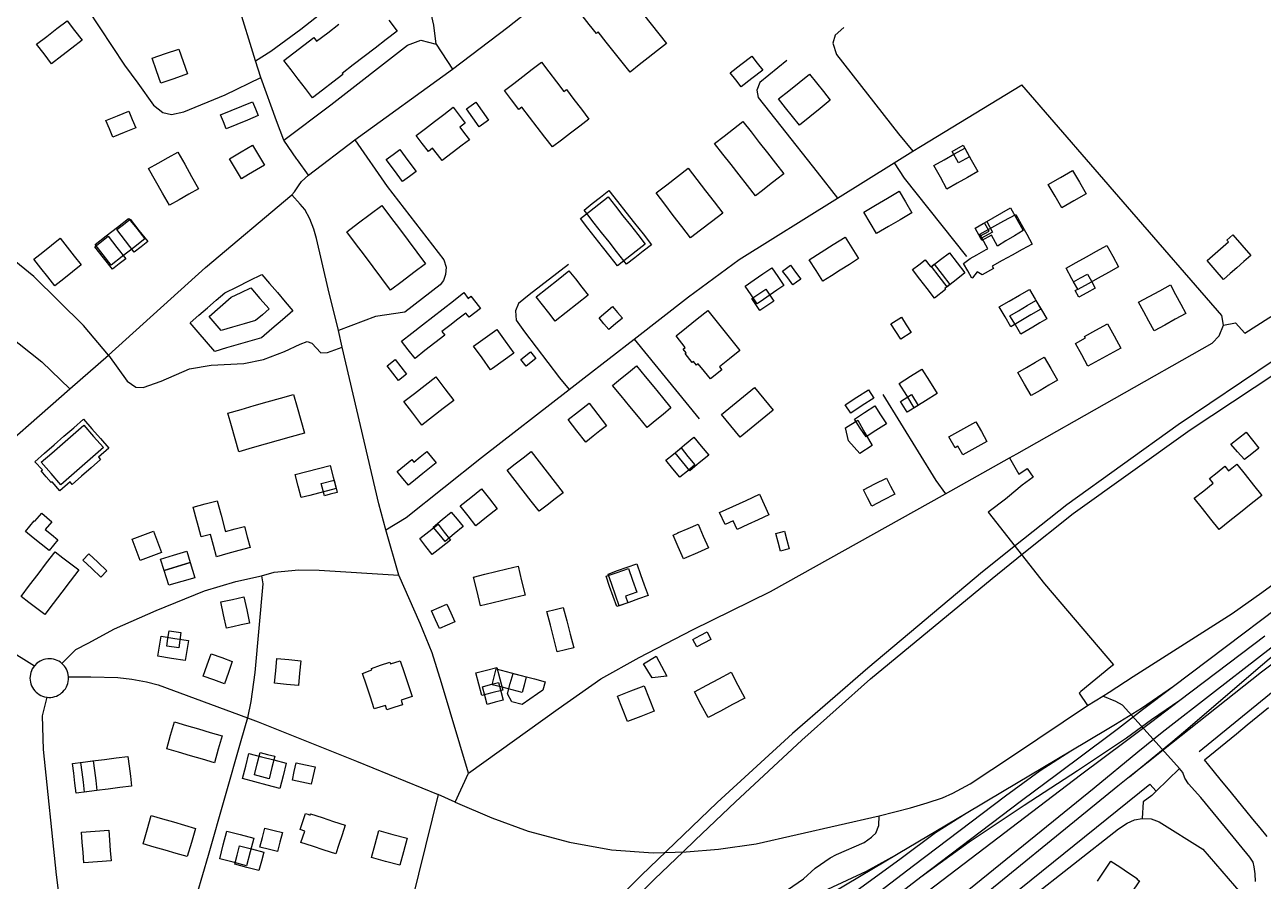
# Model space of a CAD drawing. Header units: metres. Extents: x 2526939 to 2528079, y 1150869 to 1152142.
# Drawn here: x 2527377.3 to 2527792.3, y 1151710.4 to 1151997.2 of the extents above; entities that cross this region are included whole.
import ezdxf

# ---------------------------------------------------------------- set-up
doc = ezdxf.new("R2010")
doc.units = ezdxf.units.M
for name, color, linetype in [('Buildings', 7, 'Continuous'), ('Rail', 7, 'Continuous'), ('Roads', 7, 'Continuous')]:
    doc.layers.add(name, color=color, linetype=linetype)

msp = doc.modelspace()

# ---------------------------------------------------------------- linework, layer by layer
at = {"layer": 'Buildings'}
for points in [[(2527576.126, 1152009.96), (2527578.721, 1152006.695), (2527581.315, 1152003.429), (2527583.91, 1152000.164), (2527584.614, 1152000.724), (2527587.186, 1151997.488), (2527589.757, 1151994.251), (2527592.329, 1151991.015), (2527589.29, 1151988.6), (2527586.252, 1151986.186), (2527583.213, 1151983.771), (2527580.174, 1151981.356), (2527577.5, 1151984.721), (2527574.827, 1151988.086), (2527572.153, 1151991.45), (2527569.479, 1151994.815), (2527568.888, 1151994.345), (2527566.486, 1151997.368), (2527564.083, 1152000.391), (2527567.094, 1152002.783), (2527570.105, 1152005.175), (2527573.115, 1152007.568), (2527576.126, 1152009.96)], [(2527396.526, 1151992.07), (2527393.117, 1151989.445), (2527389.707, 1151986.82), (2527386.298, 1151984.195), (2527383.792, 1151987.45), (2527381.286, 1151990.704), (2527384.696, 1151993.329), (2527388.105, 1151995.954), (2527391.515, 1151998.579), (2527394.021, 1151995.325), (2527396.526, 1151992.07)], [(2527427.234, 1151979.18), (2527422.914, 1151977.68), (2527421.467, 1151981.847), (2527420.019, 1151986.014), (2527424.48, 1151987.564), (2527428.941, 1151989.114), (2527430.388, 1151984.947), (2527431.836, 1151980.781), (2527427.234, 1151979.18)], [(2527624.596, 1151981.991), (2527621.006, 1151979.202), (2527617.416, 1151976.413), (2527615.57, 1151978.79), (2527613.724, 1151981.166), (2527617.314, 1151983.955), (2527620.903, 1151986.744), (2527622.75, 1151984.368), (2527624.596, 1151981.991)], [(2527550.481, 1151984.681), (2527552.972, 1151981.417), (2527555.463, 1151978.152), (2527557.954, 1151974.888), (2527558.805, 1151975.536), (2527561.323, 1151972.237), (2527563.84, 1151968.937), (2527566.358, 1151965.638), (2527563.296, 1151963.302), (2527560.234, 1151960.967), (2527557.172, 1151958.631), (2527554.11, 1151956.295), (2527551.557, 1151959.642), (2527549.004, 1151962.988), (2527546.451, 1151966.335), (2527543.898, 1151969.681), (2527542.881, 1151968.906), (2527540.476, 1151972.06), (2527538.07, 1151975.213), (2527541.173, 1151977.58), (2527544.276, 1151979.947), (2527547.378, 1151982.314), (2527550.481, 1151984.681)], [(2527647.255, 1151971.95), (2527643.793, 1151969.176), (2527640.332, 1151966.403), (2527636.87, 1151963.629), (2527634.535, 1151966.544), (2527632.199, 1151969.458), (2527629.864, 1151972.373), (2527633.326, 1151975.147), (2527636.788, 1151977.92), (2527640.25, 1151980.694), (2527642.585, 1151977.779), (2527644.92, 1151974.865), (2527647.255, 1151971.95)], [(2527455.554, 1151966.795), (2527451.984, 1151965.323), (2527448.414, 1151963.852), (2527444.844, 1151962.38), (2527443.885, 1151964.707), (2527442.926, 1151967.033), (2527446.496, 1151968.505), (2527450.065, 1151969.977), (2527453.635, 1151971.449), (2527454.595, 1151969.122), (2527455.554, 1151966.795)], [(2527523.933, 1151956.88), (2527520.569, 1151954.302), (2527517.205, 1151951.724), (2527515.597, 1151953.822), (2527513.99, 1151955.919), (2527512.566, 1151954.828), (2527510.534, 1151957.479), (2527508.501, 1151960.13), (2527511.587, 1151962.496), (2527514.674, 1151964.862), (2527517.76, 1151967.228), (2527520.846, 1151969.594), (2527522.879, 1151966.942), (2527524.911, 1151964.29), (2527523.11, 1151962.909), (2527524.718, 1151960.812), (2527526.325, 1151958.715), (2527523.933, 1151956.88)], [(2527532.676, 1151965.24), (2527529.545, 1151963.084), (2527527.468, 1151966.103), (2527525.391, 1151969.121), (2527528.523, 1151971.275), (2527530.6, 1151968.258), (2527532.676, 1151965.24)], [(2527414.509, 1151962.734), (2527410.667, 1151961.174), (2527406.824, 1151959.613), (2527405.684, 1151962.419), (2527404.544, 1151965.225), (2527408.387, 1151966.787), (2527412.229, 1151968.348), (2527413.369, 1151965.541), (2527414.509, 1151962.734)], [(2527626.911, 1151943.608), (2527624.574, 1151941.774), (2527622.236, 1151939.939), (2527619.488, 1151943.437), (2527616.741, 1151946.935), (2527613.993, 1151950.432), (2527611.246, 1151953.93), (2527608.498, 1151957.428), (2527611.647, 1151959.902), (2527614.797, 1151962.376), (2527617.946, 1151964.85), (2527620.694, 1151961.352), (2527623.442, 1151957.854), (2527626.189, 1151954.357), (2527628.937, 1151950.859), (2527631.685, 1151947.361), (2527629.298, 1151945.485), (2527626.911, 1151943.608)], [(2527452.293, 1151947.035), (2527449.909, 1151945.611), (2527447.905, 1151948.965), (2527445.901, 1151952.319), (2527449.788, 1151954.641), (2527453.675, 1151956.963), (2527455.678, 1151953.609), (2527457.681, 1151950.255), (2527454.987, 1151948.645), (2527452.293, 1151947.035)], [(2527691.474, 1151951.681), (2527690.241, 1151950.989), (2527688.088, 1151954.808), (2527691.748, 1151956.874), (2527693.904, 1151953.054), (2527691.474, 1151951.681)], [(2527435.566, 1151942.313), (2527432.313, 1151940.465), (2527429.059, 1151938.616), (2527425.806, 1151936.768), (2527423.482, 1151940.858), (2527421.158, 1151944.949), (2527418.834, 1151949.039), (2527422.087, 1151950.887), (2527425.341, 1151952.736), (2527428.594, 1151954.584), (2527430.918, 1151950.494), (2527433.242, 1151946.403), (2527435.566, 1151942.313)], [(2527508.48, 1151948.109), (2527506.218, 1151946.415), (2527503.955, 1151944.72), (2527501.207, 1151948.39), (2527498.459, 1151952.059), (2527500.722, 1151953.754), (2527502.985, 1151955.448), (2527505.733, 1151951.779), (2527508.48, 1151948.109)], [(2527696.721, 1151948.058), (2527693.263, 1151946.107), (2527689.804, 1151944.157), (2527686.346, 1151942.206), (2527684.125, 1151946.145), (2527681.903, 1151950.084), (2527685.361, 1151952.035), (2527688.818, 1151953.987), (2527692.276, 1151955.938), (2527694.499, 1151951.998), (2527696.721, 1151948.058)], [(2527603.758, 1151928.409), (2527600.433, 1151925.853), (2527597.539, 1151929.617), (2527594.645, 1151933.381), (2527591.752, 1151937.145), (2527588.858, 1151940.909), (2527592.449, 1151943.67), (2527596.039, 1151946.43), (2527599.63, 1151949.191), (2527602.524, 1151945.427), (2527605.417, 1151941.663), (2527608.311, 1151937.899), (2527611.205, 1151934.135), (2527607.482, 1151931.272), (2527603.758, 1151928.409)], [(2527732.953, 1151940.571), (2527728.889, 1151938.236), (2527724.825, 1151935.901), (2527722.561, 1151939.842), (2527720.296, 1151943.783), (2527724.36, 1151946.118), (2527728.424, 1151948.453), (2527730.689, 1151944.512), (2527732.953, 1151940.571)], [(2527587.346, 1151923.578), (2527584.561, 1151921.386), (2527581.775, 1151919.193), (2527578.99, 1151917.001), (2527578.081, 1151918.155), (2527575.59, 1151921.321), (2527573.099, 1151924.487), (2527570.607, 1151927.652), (2527568.116, 1151930.818), (2527565.625, 1151933.984), (2527564.718, 1151935.138), (2527567.503, 1151937.33), (2527570.289, 1151939.522), (2527573.074, 1151941.714), (2527575.928, 1151938.087), (2527578.783, 1151934.46), (2527581.637, 1151930.832), (2527584.492, 1151927.205), (2527587.346, 1151923.578)], [(2527674.56, 1151934.273), (2527670.63, 1151931.942), (2527666.699, 1151929.611), (2527662.769, 1151927.28), (2527660.632, 1151930.884), (2527658.495, 1151934.488), (2527662.425, 1151936.819), (2527666.355, 1151939.149), (2527670.285, 1151941.48), (2527672.423, 1151937.877), (2527674.56, 1151934.273)], [(2527511.65, 1151917.159), (2527507.744, 1151914.227), (2527503.839, 1151911.295), (2527499.933, 1151908.363), (2527496.996, 1151912.274), (2527494.06, 1151916.185), (2527491.123, 1151920.097), (2527488.187, 1151924.008), (2527485.25, 1151927.919), (2527489.156, 1151930.851), (2527493.063, 1151933.784), (2527496.969, 1151936.716), (2527499.905, 1151932.805), (2527502.841, 1151928.893), (2527505.778, 1151924.982), (2527508.714, 1151921.07), (2527511.65, 1151917.159)], [(2527563.489, 1151932.303), (2527566.589, 1151934.742), (2527569.689, 1151937.182), (2527572.789, 1151939.621), (2527575.28, 1151936.455), (2527577.771, 1151933.29), (2527580.263, 1151930.124), (2527582.754, 1151926.959), (2527585.245, 1151923.793), (2527582.145, 1151921.353), (2527579.045, 1151918.914), (2527575.945, 1151916.474), (2527573.454, 1151919.64), (2527570.963, 1151922.806), (2527568.471, 1151925.971), (2527565.98, 1151929.137), (2527563.489, 1151932.303)], [(2527417.524, 1151925.486), (2527413.772, 1151922.564), (2527410.02, 1151919.642), (2527406.268, 1151916.72), (2527403.578, 1151920.173), (2527400.888, 1151923.626), (2527404.64, 1151926.549), (2527408.393, 1151929.471), (2527412.145, 1151932.394), (2527414.835, 1151928.94), (2527417.524, 1151925.486)], [(2527418.533, 1151924.599), (2527416.289, 1151922.851), (2527414.044, 1151921.104), (2527411.119, 1151924.861), (2527408.193, 1151928.618), (2527410.437, 1151930.366), (2527412.681, 1151932.113), (2527415.607, 1151928.356), (2527418.533, 1151924.599)], [(2527701.961, 1151915.633), (2527698.085, 1151913.485), (2527696.489, 1151914.516), (2527694.841, 1151912.458), (2527694.669, 1151912.361), (2527693.299, 1151914.835), (2527691.928, 1151917.309), (2527694.058, 1151918.901), (2527696.388, 1151920.193), (2527698.718, 1151921.484), (2527699.486, 1151921.91), (2527700.034, 1151922.214), (2527698.689, 1151924.642), (2527697.344, 1151927.069), (2527701.353, 1151929.291), (2527705.361, 1151931.513), (2527709.37, 1151933.735), (2527711.205, 1151930.423), (2527713.041, 1151927.111), (2527714.876, 1151923.799), (2527711.541, 1151921.95), (2527708.205, 1151920.101), (2527704.87, 1151918.253), (2527701.534, 1151916.404), (2527701.961, 1151915.633)], [(2527711.823, 1151928.278), (2527708.966, 1151926.554), (2527706.11, 1151924.83), (2527703.253, 1151923.106), (2527701.216, 1151926.779), (2527698.051, 1151925.025), (2527697.299, 1151926.383), (2527700.465, 1151928.136), (2527698.946, 1151930.876), (2527701.822, 1151932.566), (2527704.698, 1151934.255), (2527707.574, 1151935.945), (2527709.699, 1151932.112), (2527711.823, 1151928.278)], [(2527701.605, 1151927.74), (2527697.735, 1151925.595), (2527695.763, 1151929.154), (2527698.518, 1151930.624), (2527699.641, 1151931.284), (2527701.605, 1151927.74)], [(2527396.284, 1151916.815), (2527393.334, 1151914.478), (2527390.385, 1151912.14), (2527387.435, 1151909.803), (2527385.085, 1151912.768), (2527382.734, 1151915.734), (2527380.384, 1151918.699), (2527383.334, 1151921.037), (2527386.283, 1151923.375), (2527389.233, 1151925.713), (2527391.583, 1151922.747), (2527393.934, 1151919.781), (2527396.284, 1151916.815)], [(2527411.163, 1151918.86), (2527408.927, 1151917.119), (2527406.69, 1151915.378), (2527403.765, 1151919.134), (2527400.839, 1151922.89), (2527403.075, 1151924.632), (2527405.311, 1151926.374), (2527408.237, 1151922.617), (2527411.163, 1151918.86)], [(2527650.561, 1151914.996), (2527647.652, 1151913.151), (2527644.743, 1151911.305), (2527642.458, 1151914.905), (2527640.174, 1151918.505), (2527644.174, 1151921.044), (2527648.175, 1151923.584), (2527652.175, 1151926.123), (2527654.46, 1151922.523), (2527656.744, 1151918.923), (2527653.653, 1151916.96), (2527650.561, 1151914.996)], [(2527783.414, 1151915.836), (2527781.188, 1151913.9), (2527778.961, 1151911.964), (2527776.227, 1151915.107), (2527773.493, 1151918.25), (2527777.088, 1151921.379), (2527780.683, 1151924.508), (2527780.133, 1151925.141), (2527782.121, 1151926.871), (2527785.132, 1151923.412), (2527788.143, 1151919.953), (2527785.779, 1151917.895), (2527783.414, 1151915.836)], [(2527692.374, 1151914.119), (2527689.372, 1151911.809), (2527686.369, 1151909.499), (2527683.761, 1151912.889), (2527681.153, 1151916.278), (2527684.156, 1151918.588), (2527687.158, 1151920.898), (2527689.766, 1151917.509), (2527692.374, 1151914.119)], [(2527743.84, 1151916.156), (2527740.425, 1151914.267), (2527737.011, 1151912.379), (2527733.596, 1151910.49), (2527730.181, 1151908.601), (2527728.215, 1151912.158), (2527726.248, 1151915.714), (2527729.663, 1151917.603), (2527733.077, 1151919.492), (2527736.491, 1151921.38), (2527739.906, 1151923.269), (2527741.873, 1151919.713), (2527743.84, 1151916.156)], [(2527627.044, 1151906.728), (2527624.875, 1151905.259), (2527622.706, 1151903.79), (2527620.696, 1151906.757), (2527618.685, 1151909.723), (2527621.688, 1151911.759), (2527624.692, 1151913.795), (2527627.695, 1151915.831), (2527629.707, 1151912.865), (2527631.718, 1151909.898), (2527629.381, 1151908.313), (2527627.044, 1151906.728)], [(2527635.948, 1151910.991), (2527634.716, 1151910.084), (2527632.996, 1151912.415), (2527631.276, 1151914.746), (2527633.91, 1151916.69), (2527635.63, 1151914.359), (2527637.35, 1151912.028), (2527635.948, 1151910.991)], [(2527680.731, 1151916.404), (2527680.941, 1151916.115), (2527682.094, 1151917.001), (2527684.702, 1151913.612), (2527687.31, 1151910.223), (2527685.576, 1151908.889), (2527685.848, 1151908.541), (2527682.124, 1151905.668), (2527679.675, 1151908.851), (2527677.225, 1151912.033), (2527674.776, 1151915.216), (2527676.93, 1151916.873), (2527679.084, 1151918.53), (2527680.731, 1151916.404)], [(2527456.65, 1151892.415), (2527452.732, 1151891.266), (2527448.813, 1151890.117), (2527444.895, 1151888.968), (2527440.976, 1151887.819), (2527438.222, 1151891.027), (2527435.469, 1151894.236), (2527432.715, 1151897.444), (2527435.635, 1151899.949), (2527438.555, 1151902.454), (2527441.474, 1151904.96), (2527444.394, 1151907.465), (2527448.52, 1151909.502), (2527452.645, 1151911.539), (2527456.771, 1151913.576), (2527459.373, 1151910.545), (2527461.975, 1151907.513), (2527464.576, 1151904.482), (2527467.178, 1151901.45), (2527463.669, 1151898.438), (2527460.159, 1151895.427), (2527456.65, 1151892.415)], [(2527566.084, 1151906.636), (2527562.404, 1151903.754), (2527558.724, 1151900.871), (2527555.044, 1151897.989), (2527552.912, 1151900.711), (2527550.78, 1151903.432), (2527548.648, 1151906.154), (2527552.328, 1151909.036), (2527556.008, 1151911.919), (2527559.688, 1151914.801), (2527561.82, 1151912.079), (2527563.952, 1151909.358), (2527566.084, 1151906.636)], [(2527733.184, 1151907.469), (2527730.553, 1151906.015), (2527729.32, 1151908.244), (2527730.131, 1151908.693), (2527728.776, 1151911.144), (2527731.11, 1151912.435), (2527733.444, 1151913.725), (2527734.737, 1151911.385), (2527736.031, 1151909.045), (2527733.184, 1151907.469)], [(2527454.68, 1151898.181), (2527450.828, 1151897.052), (2527446.976, 1151895.924), (2527443.124, 1151894.795), (2527441.115, 1151897.137), (2527439.106, 1151899.479), (2527442.821, 1151902.726), (2527446.536, 1151905.974), (2527449.822, 1151907.56), (2527453.108, 1151909.145), (2527456.151, 1151905.6), (2527459.194, 1151902.054), (2527456.937, 1151900.118), (2527454.68, 1151898.181)], [(2527524.445, 1151907.502), (2527525.94, 1151905.581), (2527526.846, 1151906.286), (2527528.44, 1151904.238), (2527530.034, 1151902.19), (2527526.25, 1151899.245), (2527525.126, 1151900.688), (2527522.462, 1151898.615), (2527519.798, 1151896.543), (2527517.134, 1151894.47), (2527518.082, 1151893.251), (2527514.757, 1151890.663), (2527511.431, 1151888.076), (2527508.106, 1151885.488), (2527505.853, 1151888.384), (2527503.599, 1151891.28), (2527507.073, 1151893.984), (2527510.548, 1151896.687), (2527514.022, 1151899.391), (2527517.496, 1151902.095), (2527520.971, 1151904.798), (2527524.445, 1151907.502)], [(2527628.363, 1151904.694), (2527626.008, 1151903.099), (2527623.653, 1151901.503), (2527620.924, 1151905.528), (2527623.279, 1151907.124), (2527625.634, 1151908.719), (2527628.363, 1151904.694)], [(2527717.82, 1151902.004), (2527714.455, 1151900.039), (2527711.089, 1151898.075), (2527707.724, 1151896.11), (2527705.795, 1151899.415), (2527703.865, 1151902.72), (2527707.23, 1151904.685), (2527710.596, 1151906.649), (2527713.961, 1151908.614), (2527715.891, 1151905.309), (2527717.82, 1151902.004)], [(2527766.384, 1151900.5), (2527762.84, 1151898.58), (2527759.297, 1151896.659), (2527755.753, 1151894.739), (2527754.021, 1151897.935), (2527752.288, 1151901.13), (2527750.556, 1151904.326), (2527754.099, 1151906.247), (2527757.642, 1151908.169), (2527761.185, 1151910.09), (2527762.918, 1151906.893), (2527764.651, 1151903.697), (2527766.384, 1151900.5)], [(2527577.57, 1151898.91), (2527575.296, 1151897.024), (2527573.023, 1151895.139), (2527571.397, 1151897.099), (2527569.771, 1151899.058), (2527572.045, 1151900.944), (2527574.319, 1151902.83), (2527575.945, 1151900.87), (2527577.57, 1151898.91)], [(2527715.135, 1151895.993), (2527711.049, 1151893.61), (2527709.249, 1151896.693), (2527707.449, 1151899.775), (2527710.351, 1151901.469), (2527713.253, 1151903.162), (2527716.155, 1151904.856), (2527717.955, 1151901.774), (2527719.754, 1151898.693), (2527717.445, 1151897.343), (2527715.135, 1151895.993)], [(2527616.904, 1151888.084), (2527613.492, 1151885.379), (2527610.08, 1151882.674), (2527610.909, 1151881.63), (2527607.075, 1151878.593), (2527605.05, 1151881.147), (2527603.025, 1151883.701), (2527602.368, 1151883.18), (2527601.403, 1151884.399), (2527600.981, 1151884.065), (2527598.598, 1151887.071), (2527598.981, 1151887.375), (2527597.989, 1151888.629), (2527598.645, 1151889.149), (2527595.545, 1151893.061), (2527599.11, 1151895.887), (2527602.675, 1151898.713), (2527606.24, 1151901.539), (2527608.906, 1151898.175), (2527611.572, 1151894.811), (2527614.238, 1151891.448), (2527616.904, 1151888.084)], [(2527674.316, 1151894.193), (2527670.834, 1151891.956), (2527669.197, 1151894.504), (2527667.561, 1151897.051), (2527671.045, 1151899.289), (2527672.681, 1151896.741), (2527674.316, 1151894.193)], [(2527534.016, 1151882.114), (2527533.404, 1151881.675), (2527530.552, 1151885.632), (2527527.7, 1151889.589), (2527531.577, 1151892.384), (2527535.454, 1151895.178), (2527538.307, 1151891.221), (2527541.159, 1151887.263), (2527537.588, 1151884.689), (2527534.016, 1151882.114)], [(2527744.629, 1151888.92), (2527740.947, 1151886.893), (2527737.265, 1151884.865), (2527733.583, 1151882.838), (2527731.479, 1151886.659), (2527729.374, 1151890.48), (2527732.713, 1151892.319), (2527732.41, 1151892.863), (2527736.263, 1151894.99), (2527740.116, 1151897.116), (2527742.373, 1151893.018), (2527744.629, 1151888.92)], [(2527548.566, 1151885.463), (2527545.343, 1151882.883), (2527543.548, 1151885.124), (2527546.773, 1151887.704), (2527548.566, 1151885.463)], [(2527505.26, 1151880.242), (2527502.554, 1151878.136), (2527500.661, 1151880.568), (2527498.768, 1151883.001), (2527501.474, 1151885.107), (2527503.367, 1151882.675), (2527505.26, 1151880.242)], [(2527593.853, 1151868.895), (2527591.189, 1151866.711), (2527588.525, 1151864.528), (2527585.861, 1151862.344), (2527582.976, 1151865.863), (2527580.091, 1151869.382), (2527577.205, 1151872.9), (2527574.32, 1151876.419), (2527576.983, 1151878.603), (2527579.647, 1151880.787), (2527582.31, 1151882.971), (2527585.196, 1151879.452), (2527588.082, 1151875.933), (2527590.967, 1151872.414), (2527593.853, 1151868.895)], [(2527723.426, 1151878.21), (2527720.467, 1151876.486), (2527717.508, 1151874.763), (2527714.549, 1151873.039), (2527712.305, 1151876.891), (2527710.061, 1151880.743), (2527713.02, 1151882.467), (2527715.98, 1151884.19), (2527718.939, 1151885.914), (2527721.182, 1151882.062), (2527723.426, 1151878.21)], [(2527521.124, 1151871.404), (2527517.544, 1151868.652), (2527513.965, 1151865.901), (2527510.385, 1151863.149), (2527507.36, 1151867.084), (2527504.335, 1151871.019), (2527507.915, 1151873.771), (2527511.494, 1151876.522), (2527515.074, 1151879.274), (2527518.099, 1151875.339), (2527521.124, 1151871.404)], [(2527679.17, 1151871.318), (2527675.39, 1151868.953), (2527672.84, 1151873.024), (2527670.289, 1151877.094), (2527674.112, 1151879.489), (2527677.934, 1151881.884), (2527680.485, 1151877.813), (2527683.035, 1151873.741), (2527679.17, 1151871.318)], [(2527628.096, 1151868.098), (2527624.425, 1151865.086), (2527620.755, 1151862.073), (2527617.084, 1151859.061), (2527613.952, 1151862.877), (2527610.82, 1151866.694), (2527614.49, 1151869.706), (2527618.161, 1151872.719), (2527621.831, 1151875.731), (2527624.964, 1151871.915), (2527628.096, 1151868.098)], [(2527661.816, 1151872.201), (2527657.951, 1151869.683), (2527654.085, 1151867.164), (2527652.263, 1151869.961), (2527656.129, 1151872.479), (2527659.994, 1151874.997), (2527661.816, 1151872.201)], [(2527471.036, 1151860.488), (2527466.647, 1151859.239), (2527462.257, 1151857.989), (2527457.868, 1151856.74), (2527453.478, 1151855.49), (2527449.089, 1151854.241), (2527447.864, 1151858.547), (2527446.638, 1151862.854), (2527445.413, 1151867.16), (2527449.802, 1151868.41), (2527454.191, 1151869.659), (2527458.581, 1151870.909), (2527462.97, 1151872.158), (2527467.359, 1151873.408), (2527468.585, 1151869.101), (2527469.81, 1151864.795), (2527471.036, 1151860.488)], [(2527567.8, 1151859.411), (2527565.321, 1151857.466), (2527562.369, 1151861.23), (2527559.416, 1151864.995), (2527562.911, 1151867.737), (2527566.406, 1151870.478), (2527569.359, 1151866.714), (2527572.311, 1151862.949), (2527570.056, 1151861.18), (2527567.8, 1151859.411)], [(2527676.681, 1151869.761), (2527673.045, 1151867.484), (2527670.805, 1151871.058), (2527674.441, 1151873.336), (2527676.681, 1151869.761)], [(2527662.513, 1151861.313), (2527659.206, 1151859.161), (2527657.266, 1151862.137), (2527655.325, 1151865.113), (2527658.739, 1151867.339), (2527662.153, 1151869.564), (2527664.094, 1151866.588), (2527666.034, 1151863.612), (2527662.513, 1151861.313)], [(2527402.755, 1151851.596), (2527399.575, 1151848.827), (2527396.396, 1151846.058), (2527393.216, 1151843.289), (2527392.524, 1151844.084), (2527389.126, 1151841.124), (2527386.521, 1151844.115), (2527386.233, 1151843.864), (2527384.529, 1151845.821), (2527382.824, 1151847.778), (2527383.256, 1151848.154), (2527380.669, 1151850.889), (2527383.939, 1151853.737), (2527387.209, 1151856.585), (2527390.479, 1151859.432), (2527393.749, 1151862.28), (2527397.019, 1151865.128), (2527399.843, 1151861.885), (2527402.667, 1151858.643), (2527405.491, 1151855.4), (2527402.013, 1151852.449), (2527402.755, 1151851.596)], [(2527403.665, 1151855.6), (2527400.099, 1151852.494), (2527396.533, 1151849.388), (2527392.967, 1151846.282), (2527389.401, 1151843.176), (2527386.137, 1151846.925), (2527382.873, 1151850.674), (2527386.439, 1151853.78), (2527390.005, 1151856.886), (2527393.57, 1151859.992), (2527397.136, 1151863.098), (2527400.401, 1151859.349), (2527403.665, 1151855.6)], [(2527661.264, 1151856.285), (2527657.158, 1151853.598), (2527655.225, 1151855.751), (2527653.292, 1151857.904), (2527652.311, 1151862.2), (2527656.471, 1151864.824), (2527658.868, 1151860.555), (2527661.264, 1151856.285)], [(2527699.696, 1151857.678), (2527695.675, 1151855.451), (2527691.654, 1151853.223), (2527689.981, 1151856.093), (2527689.043, 1151855.546), (2527686.999, 1151859.234), (2527690.018, 1151860.906), (2527693.037, 1151862.578), (2527696.056, 1151864.25), (2527697.876, 1151860.964), (2527699.696, 1151857.678)], [(2527606.493, 1151853.049), (2527603.335, 1151850.457), (2527600.176, 1151847.864), (2527597.704, 1151850.875), (2527595.231, 1151853.886), (2527598.388, 1151856.48), (2527601.546, 1151859.074), (2527604.02, 1151856.061), (2527606.493, 1151853.049)], [(2527790.844, 1151855.429), (2527788.431, 1151853.499), (2527786.017, 1151851.569), (2527783.73, 1151854.134), (2527781.443, 1151856.7), (2527784, 1151858.745), (2527786.557, 1151860.789), (2527788.701, 1151858.109), (2527790.844, 1151855.429)], [(2527512.048, 1151854.321), (2527515.134, 1151850.534), (2527512.937, 1151848.744), (2527510.74, 1151846.954), (2527508.306, 1151844.97), (2527505.871, 1151842.986), (2527503.991, 1151845.294), (2527502.111, 1151847.601), (2527504.545, 1151849.585), (2527506.979, 1151851.569), (2527507.654, 1151850.741), (2527509.851, 1151852.531), (2527512.048, 1151854.321)], [(2527557.701, 1151840.453), (2527555.032, 1151838.388), (2527552.364, 1151836.323), (2527549.695, 1151834.258), (2527547.021, 1151837.715), (2527544.348, 1151841.171), (2527541.674, 1151844.627), (2527539, 1151848.084), (2527541.669, 1151850.149), (2527544.337, 1151852.213), (2527547.006, 1151854.278), (2527549.68, 1151850.822), (2527552.354, 1151847.366), (2527555.027, 1151843.909), (2527557.701, 1151840.453)], [(2527601.901, 1151849.825), (2527599.371, 1151847.748), (2527596.84, 1151845.67), (2527594.502, 1151848.518), (2527592.163, 1151851.366), (2527594.693, 1151853.445), (2527597.223, 1151855.523), (2527599.562, 1151852.674), (2527601.901, 1151849.825)], [(2527475.788, 1151840.366), (2527472.877, 1151839.615), (2527469.965, 1151838.863), (2527468.968, 1151842.721), (2527467.97, 1151846.579), (2527471.88, 1151847.59), (2527475.79, 1151848.602), (2527479.7, 1151849.613), (2527480.697, 1151845.754), (2527481.695, 1151841.895), (2527478.741, 1151841.131), (2527475.788, 1151840.366)], [(2527783.436, 1151850.04), (2527786.229, 1151846.554), (2527789.022, 1151843.069), (2527791.815, 1151839.583), (2527788.258, 1151836.733), (2527784.702, 1151833.884), (2527781.145, 1151831.034), (2527777.588, 1151828.184), (2527774.795, 1151831.67), (2527772.003, 1151835.155), (2527769.21, 1151838.641), (2527772.363, 1151841.167), (2527775.515, 1151843.694), (2527774.28, 1151845.234), (2527776.873, 1151847.311), (2527779.465, 1151849.388), (2527780.699, 1151847.848), (2527783.436, 1151850.04)], [(2527479.718, 1151840.011), (2527477.736, 1151839.501), (2527476.673, 1151843.614), (2527480.964, 1151844.724), (2527482.028, 1151840.61), (2527479.718, 1151840.011)], [(2527668.826, 1151839.994), (2527664.981, 1151838.014), (2527661.135, 1151836.034), (2527659.742, 1151838.74), (2527658.349, 1151841.445), (2527662.195, 1151843.425), (2527666.04, 1151845.405), (2527667.433, 1151842.7), (2527668.826, 1151839.994)], [(2527535.659, 1151835.068), (2527532.082, 1151832.261), (2527528.505, 1151829.454), (2527525.885, 1151832.792), (2527523.265, 1151836.13), (2527526.843, 1151838.937), (2527530.42, 1151841.744), (2527533.04, 1151838.406), (2527535.659, 1151835.068)], [(2527444.425, 1151828.205), (2527444.621, 1151827.48), (2527447.785, 1151828.34), (2527450.95, 1151829.2), (2527451.909, 1151825.672), (2527452.868, 1151822.144), (2527449.095, 1151821.119), (2527445.323, 1151820.094), (2527441.55, 1151819.069), (2527440.538, 1151822.796), (2527439.526, 1151826.523), (2527436.484, 1151825.696), (2527435.584, 1151829.009), (2527434.684, 1151832.322), (2527433.784, 1151835.635), (2527437.799, 1151836.727), (2527441.814, 1151837.818), (2527443.12, 1151833.012), (2527444.425, 1151828.205)], [(2527626.684, 1151833.056), (2527623.123, 1151831.428), (2527619.562, 1151829.799), (2527616.001, 1151828.171), (2527614.678, 1151831.066), (2527611.983, 1151829.834), (2527610.154, 1151833.835), (2527614.613, 1151835.874), (2527619.072, 1151837.912), (2527623.531, 1151839.951), (2527625.108, 1151836.504), (2527626.684, 1151833.056)], [(2527383.085, 1151833.689), (2527386.44, 1151830.781), (2527384.165, 1151828.156), (2527386.28, 1151826.46), (2527388.394, 1151824.763), (2527385.475, 1151821.125), (2527382.832, 1151823.245), (2527380.19, 1151825.365), (2527377.547, 1151827.485), (2527380.465, 1151831.124), (2527380.7, 1151830.936), (2527383.085, 1151833.689)], [(2527524.189, 1151829.204), (2527521.184, 1151826.695), (2527518.179, 1151824.185), (2527516.175, 1151826.585), (2527514.17, 1151828.985), (2527517.175, 1151831.496), (2527520.18, 1151834.006), (2527522.185, 1151831.605), (2527524.189, 1151829.204)], [(2527519.959, 1151824.545), (2527516.883, 1151822.189), (2527513.806, 1151819.833), (2527511.753, 1151822.515), (2527509.699, 1151825.196), (2527512.775, 1151827.552), (2527515.851, 1151829.908), (2527517.905, 1151827.227), (2527519.959, 1151824.545)], [(2527599.1, 1151818.803), (2527598.034, 1151818.395), (2527596.312, 1151822.347), (2527594.589, 1151826.298), (2527596.213, 1151827.004), (2527596.195, 1151827.043), (2527596.355, 1151827.114), (2527599.638, 1151828.545), (2527602.921, 1151829.975), (2527604.665, 1151825.975), (2527606.409, 1151821.975), (2527602.755, 1151820.389), (2527599.1, 1151818.803)], [(2527423.119, 1151820.486), (2527419.536, 1151819.151), (2527415.953, 1151817.815), (2527414.632, 1151821.36), (2527413.31, 1151824.904), (2527416.893, 1151826.24), (2527420.476, 1151827.575), (2527421.798, 1151824.031), (2527423.119, 1151820.486)], [(2527632.109, 1151821.311), (2527630.608, 1151820.914), (2527629.818, 1151823.893), (2527629.028, 1151826.871), (2527631.895, 1151827.633), (2527632.686, 1151824.654), (2527633.476, 1151821.675), (2527632.109, 1151821.311)], [(2527395.436, 1151814.63), (2527392.587, 1151810.897), (2527389.738, 1151807.165), (2527386.888, 1151803.432), (2527384.039, 1151799.699), (2527381.385, 1151801.724), (2527378.73, 1151803.75), (2527376.076, 1151805.775), (2527378.926, 1151809.508), (2527381.775, 1151813.241), (2527384.625, 1151816.975), (2527387.474, 1151820.708), (2527390.128, 1151818.682), (2527392.782, 1151816.656), (2527395.436, 1151814.63)], [(2527404.838, 1151814.334), (2527402.866, 1151812.238), (2527399.828, 1151815.097), (2527396.789, 1151817.955), (2527398.762, 1151820.051), (2527401.8, 1151817.193), (2527404.838, 1151814.334)], [(2527422.826, 1151818.233), (2527427.213, 1151819.593), (2527431.599, 1151820.953), (2527432.783, 1151817.135), (2527428.397, 1151815.775), (2527424.01, 1151814.415), (2527422.826, 1151818.233)], [(2527434.316, 1151811.942), (2527429.986, 1151810.726), (2527425.655, 1151809.509), (2527424.833, 1151811.962), (2527424.01, 1151814.415), (2527428.397, 1151815.775), (2527432.783, 1151817.135), (2527433.55, 1151814.539), (2527434.316, 1151811.942)], [(2527544.965, 1151806.184), (2527541.241, 1151805.282), (2527537.518, 1151804.379), (2527533.794, 1151803.477), (2527530.07, 1151802.574), (2527528.897, 1151807.415), (2527527.723, 1151812.255), (2527531.447, 1151813.158), (2527535.171, 1151814.061), (2527538.894, 1151814.963), (2527542.618, 1151815.866), (2527543.792, 1151811.025), (2527544.965, 1151806.184)], [(2527586.181, 1151806.05), (2527582.963, 1151804.912), (2527579.746, 1151803.774), (2527576.528, 1151802.636), (2527575.276, 1151806.177), (2527574.023, 1151809.717), (2527572.771, 1151813.258), (2527575.989, 1151814.396), (2527579.207, 1151815.535), (2527582.425, 1151816.673), (2527583.677, 1151813.132), (2527584.929, 1151809.591), (2527586.181, 1151806.05)], [(2527579.418, 1151803.65), (2527575.688, 1151802.33), (2527574.49, 1151805.716), (2527573.292, 1151809.102), (2527572.094, 1151812.488), (2527575.842, 1151813.814), (2527579.59, 1151815.139), (2527581, 1151811.155), (2527582.409, 1151807.17), (2527578.644, 1151805.839), (2527579.418, 1151803.65)], [(2527447.02, 1151795.615), (2527444.923, 1151795.163), (2527443.974, 1151799.551), (2527443.024, 1151803.939), (2527446.905, 1151804.778), (2527450.785, 1151805.616), (2527451.734, 1151801.229), (2527452.683, 1151796.841), (2527449.851, 1151796.228), (2527447.02, 1151795.615)], [(2527521.409, 1151797.294), (2527518.845, 1151796.152), (2527516.281, 1151795.01), (2527514.964, 1151797.968), (2527513.646, 1151800.926), (2527516.21, 1151802.068), (2527518.773, 1151803.21), (2527520.091, 1151800.252), (2527521.409, 1151797.294)], [(2527561.264, 1151788.588), (2527558.518, 1151787.88), (2527555.771, 1151787.171), (2527554.609, 1151791.675), (2527553.448, 1151796.18), (2527552.286, 1151800.684), (2527555.033, 1151801.392), (2527557.779, 1151802.1), (2527558.941, 1151797.596), (2527560.102, 1151793.092), (2527561.264, 1151788.588)], [(2527432.179, 1151790.94), (2527431.632, 1151787.59), (2527431.085, 1151784.24), (2527426.5, 1151784.99), (2527421.915, 1151785.739), (2527422.463, 1151789.089), (2527423.01, 1151792.438), (2527427.595, 1151791.689), (2527432.179, 1151790.94)], [(2527429.604, 1151793.718), (2527429.259, 1151791.13), (2527428.915, 1151788.541), (2527424.981, 1151789.065), (2527425.326, 1151791.654), (2527425.67, 1151794.242), (2527429.604, 1151793.718)], [(2527607.264, 1151791.329), (2527604.894, 1151790.097), (2527602.524, 1151788.865), (2527601.218, 1151791.379), (2527603.589, 1151792.61), (2527605.959, 1151793.841), (2527607.264, 1151791.329)], [(2527446.883, 1151784.005), (2527445.552, 1151780.267), (2527444.221, 1151776.529), (2527440.655, 1151777.799), (2527437.088, 1151779.068), (2527438.419, 1151782.806), (2527439.75, 1151786.544), (2527443.317, 1151785.274), (2527446.883, 1151784.005)], [(2527469.828, 1151784.198), (2527469.424, 1151780.041), (2527469.019, 1151775.883), (2527465.031, 1151776.271), (2527461.043, 1151776.658), (2527461.447, 1151780.816), (2527461.85, 1151784.973), (2527465.839, 1151784.586), (2527469.828, 1151784.198)], [(2527503.09, 1151784.22), (2527504.425, 1151780.219), (2527505.759, 1151776.217), (2527507.094, 1151772.216), (2527503.453, 1151771.003), (2527503.955, 1151769.493), (2527501.329, 1151768.617), (2527498.704, 1151767.741), (2527498.208, 1151769.231), (2527494.448, 1151768.06), (2527493.128, 1151772.017), (2527491.808, 1151775.974), (2527490.488, 1151779.931), (2527493.661, 1151781.11), (2527493.481, 1151781.653), (2527496.581, 1151782.689), (2527499.681, 1151783.725), (2527499.875, 1151783.148), (2527503.09, 1151784.22)], [(2527592.486, 1151778.999), (2527587.538, 1151778.539), (2527586.079, 1151780.84), (2527584.62, 1151783.141), (2527588.881, 1151785.698), (2527590.684, 1151782.349), (2527592.486, 1151778.999)], [(2527533.889, 1151773.443), (2527530.483, 1151772.564), (2527529.503, 1151776.352), (2527528.523, 1151780.14), (2527532.034, 1151781.049), (2527535.544, 1151781.958), (2527536.524, 1151778.169), (2527537.505, 1151774.38), (2527533.889, 1151773.443)], [(2527544.641, 1151776.015), (2527543.99, 1151773.545), (2527540.642, 1151774.425), (2527537.294, 1151775.304), (2527533.946, 1151776.184), (2527534.638, 1151778.819), (2527535.33, 1151781.453), (2527538.678, 1151780.573), (2527542.026, 1151779.694), (2527545.374, 1151778.814), (2527544.641, 1151776.015)], [(2527549.105, 1151773.109), (2527546.544, 1151771.32), (2527543.983, 1151769.531), (2527540.535, 1151770.436), (2527539.073, 1151773.156), (2527540.003, 1151776.568), (2527540.933, 1151779.98), (2527544.516, 1151779.039), (2527548.098, 1151778.097), (2527551.681, 1151777.156), (2527550.959, 1151774.406), (2527549.105, 1151773.109)], [(2527618.615, 1151771.678), (2527614.52, 1151769.5), (2527610.424, 1151767.322), (2527606.329, 1151765.144), (2527604.029, 1151769.47), (2527601.728, 1151773.796), (2527605.823, 1151775.974), (2527609.919, 1151778.152), (2527614.014, 1151780.33), (2527616.314, 1151776.004), (2527618.615, 1151771.678)], [(2527537.685, 1151771.048), (2527535.005, 1151770.313), (2527532.325, 1151769.578), (2527531.516, 1151772.529), (2527530.706, 1151775.479), (2527533.386, 1151776.214), (2527536.066, 1151776.949), (2527536.876, 1151773.999), (2527537.685, 1151771.048)], [(2527588.179, 1151767.276), (2527583.729, 1151765.549), (2527579.279, 1151763.821), (2527577.623, 1151768.085), (2527575.968, 1151772.348), (2527580.419, 1151774.076), (2527584.869, 1151775.804), (2527586.524, 1151771.54), (2527588.179, 1151767.276)], [(2527443.496, 1151759.033), (2527442.182, 1151754.55), (2527440.868, 1151750.066), (2527436.878, 1151751.236), (2527432.887, 1151752.406), (2527428.897, 1151753.575), (2527424.906, 1151754.745), (2527426.221, 1151759.229), (2527427.535, 1151763.713), (2527431.525, 1151762.543), (2527435.516, 1151761.373), (2527439.506, 1151760.203), (2527443.496, 1151759.033)], [(2527461.144, 1151752.2), (2527460.161, 1151748.449), (2527459.178, 1151744.698), (2527456.727, 1151745.34), (2527454.276, 1151745.983), (2527455.26, 1151749.734), (2527456.243, 1151753.485), (2527458.694, 1151752.843), (2527461.144, 1151752.2)], [(2527401.535, 1151740.756), (2527398.057, 1151740.311), (2527394.579, 1151739.865), (2527394.153, 1151743.192), (2527393.726, 1151746.519), (2527393.3, 1151749.846), (2527396.778, 1151750.292), (2527400.256, 1151750.738), (2527400.682, 1151747.411), (2527401.109, 1151744.083), (2527401.535, 1151740.756)], [(2527413.15, 1151742.244), (2527409.211, 1151741.739), (2527405.273, 1151741.234), (2527401.334, 1151740.729), (2527397.395, 1151740.224), (2527396.97, 1151743.534), (2527396.546, 1151746.843), (2527396.121, 1151750.153), (2527400.06, 1151750.658), (2527404, 1151751.163), (2527407.939, 1151751.668), (2527411.878, 1151752.173), (2527412.302, 1151748.863), (2527412.726, 1151745.554), (2527413.15, 1151742.244)], [(2527464.975, 1151749.878), (2527463.87, 1151745.662), (2527462.765, 1151741.445), (2527458.595, 1151742.538), (2527454.424, 1151743.63), (2527450.254, 1151744.723), (2527451.359, 1151748.939), (2527452.463, 1151753.155), (2527456.634, 1151752.063), (2527460.804, 1151750.97), (2527464.975, 1151749.878)], [(2527474.585, 1151748.701), (2527473.96, 1151745.764), (2527473.334, 1151742.826), (2527470.169, 1151743.5), (2527467.004, 1151744.174), (2527467.63, 1151747.112), (2527468.255, 1151750.049), (2527471.42, 1151749.375), (2527474.585, 1151748.701)], [(2527472.135, 1151732.773), (2527472.908, 1151732.51), (2527473.054, 1151732.954), (2527476.934, 1151731.675), (2527480.813, 1151730.397), (2527484.693, 1151729.118), (2527483.635, 1151725.915), (2527482.578, 1151722.712), (2527481.52, 1151719.509), (2527477.642, 1151720.789), (2527473.763, 1151722.069), (2527469.885, 1151723.349), (2527471.148, 1151727.179), (2527469.594, 1151727.693), (2527470.474, 1151730.359), (2527471.353, 1151733.024), (2527472.135, 1151732.773)], [(2527434.541, 1151728.074), (2527433.168, 1151723.333), (2527431.795, 1151718.591), (2527428.093, 1151719.663), (2527424.391, 1151720.736), (2527420.688, 1151721.808), (2527416.986, 1151722.88), (2527418.36, 1151727.622), (2527419.733, 1151732.363), (2527423.435, 1151731.291), (2527427.137, 1151730.219), (2527430.839, 1151729.146), (2527434.541, 1151728.074)], [(2527406.231, 1151717.176), (2527401.667, 1151716.851), (2527397.104, 1151716.526), (2527396.859, 1151719.966), (2527396.614, 1151723.405), (2527396.369, 1151726.845), (2527400.934, 1151727.17), (2527405.498, 1151727.495), (2527405.742, 1151724.055), (2527405.987, 1151720.616), (2527406.231, 1151717.176)], [(2527454.06, 1151724.826), (2527452.862, 1151720.186), (2527451.665, 1151715.545), (2527447.167, 1151716.707), (2527442.668, 1151717.868), (2527443.866, 1151722.508), (2527445.063, 1151727.148), (2527449.561, 1151725.987), (2527454.06, 1151724.826)], [(2527456.13, 1151721.774), (2527456.945, 1151724.969), (2527457.76, 1151728.165), (2527460.918, 1151727.359), (2527463.653, 1151726.661), (2527462.837, 1151723.465), (2527462.021, 1151720.27), (2527459.286, 1151720.968), (2527456.13, 1151721.774)], [(2527505.443, 1151724.75), (2527504.207, 1151720.219), (2527502.971, 1151715.688), (2527498.237, 1151716.979), (2527493.503, 1151718.27), (2527494.739, 1151722.8), (2527495.974, 1151727.331), (2527500.708, 1151726.041), (2527505.443, 1151724.75)], [(2527457.401, 1151720.106), (2527456.608, 1151717.033), (2527455.815, 1151713.959), (2527451.764, 1151715.004), (2527447.713, 1151716.049), (2527448.506, 1151719.123), (2527449.299, 1151722.198), (2527453.35, 1151721.152), (2527457.401, 1151720.106)]]:
    msp.add_lwpolyline(points, close=True, dxfattribs=at)
for points in [[(2527499.343, 1151998.731), (2527502.126, 1151995.094), (2527502.126, 1151995.094), (2527498.431, 1151992.266), (2527494.737, 1151989.438), (2527491.042, 1151986.611), (2527487.348, 1151983.783), (2527483.653, 1151980.955), (2527483.953, 1151980.564), (2527480.551, 1151977.96), (2527477.148, 1151975.357), (2527473.746, 1151972.753), (2527471.347, 1151975.888), (2527468.947, 1151979.024), (2527466.548, 1151982.16), (2527464.148, 1151985.295), (2527467.488, 1151987.851), (2527470.828, 1151990.408), (2527474.168, 1151992.964), (2527475.116, 1151991.724), (2527478.848, 1151994.58), (2527482.58, 1151997.436)], [(2527793.662, 1151725.293), (2527791.261, 1151728.223), (2527788.86, 1151731.154), (2527786.459, 1151734.084), (2527784.058, 1151737.014), (2527781.199, 1151740.502), (2527778.339, 1151743.99), (2527775.48, 1151747.478), (2527772.62, 1151750.966), (2527776.2, 1151753.901), (2527779.779, 1151756.835), (2527783.359, 1151759.77), (2527786.938, 1151762.704), (2527790.518, 1151765.639), (2527794.097, 1151768.573)], [(2527736.787, 1151710.332), (2527739.02, 1151713.72), (2527741.253, 1151717.109), (2527744.203, 1151715.165), (2527747.154, 1151713.22), (2527750.104, 1151711.276), (2527749.962, 1151711.061), (2527750.838, 1151710.48), (2527750.838, 1151710.48), (2527748.109, 1151706.368)]]:
    msp.add_lwpolyline(points, dxfattribs=at)
at = {"layer": 'Rail'}
for points in [[(2527921.83, 1151887.85), (2527884.513, 1151864.538), (2527856.344, 1151845.253), (2527814.616, 1151815.114), (2527762.221, 1151775.602)], [(2527886.199, 1151847.485), (2527864.834, 1151833.184), (2527827.569, 1151807.338), (2527791.724, 1151780.386), (2527761.517, 1151756.454)], [(2527886.199, 1151847.485), (2527876.319, 1151840.39), (2527865.904, 1151831.783), (2527847.595, 1151816.251), (2527770.804, 1151753.753)], [(2527850.475, 1151829.419), (2527804.765, 1151796.089), (2527775.986, 1151773.816), (2527758.463, 1151760.176)], [(2527761.313, 1151756.734), (2527766.266, 1151760.816), (2527790.633, 1151781.721), (2527805.996, 1151794.745), (2527829.536, 1151813.948), (2527850.475, 1151829.419)], [(2527792.796, 1151792.436), (2527764.375, 1151770.935)], [(2527762.221, 1151775.602), (2527751.562, 1151768.227)], [(2527762.221, 1151775.602), (2527751.867, 1151767.76)], [(2527764.375, 1151770.935), (2527754.857, 1151764.447)], [(2527764.375, 1151770.935), (2527754.929, 1151763.789)], [(2527751.562, 1151768.227), (2527742.79, 1151762.857)], [(2527751.867, 1151767.76), (2527743.788, 1151761.547)], [(2527742.79, 1151762.857), (2527740.008, 1151761.154), (2527727.794, 1151753.894)], [(2527754.857, 1151764.447), (2527746.494, 1151758.254)], [(2527754.929, 1151763.789), (2527746.93, 1151757.735)], [(2527746.93, 1151757.735), (2527746.54, 1151757.438), (2527731.023, 1151745.875), (2527680.335, 1151707.27), (2527662.441, 1151693.709), (2527634.923, 1151671.756), (2527607.71, 1151649.581), (2527583.763, 1151629.398), (2527559.408, 1151608.659), (2527531.145, 1151583.925), (2527480.484, 1151539.141), (2527472.93, 1151532.464), (2527458.261, 1151518.949), (2527424.505, 1151488.413), (2527395.675, 1151461.116), (2527375.913, 1151442.141), (2527349.089, 1151415.613), (2527328.43, 1151394.734), (2527279.973, 1151344.09), (2527241.834, 1151302.429)], [(2527743.788, 1151761.547), (2527741.173, 1151759.545), (2527723.48, 1151746.28), (2527711.349, 1151737.303), (2527677.618, 1151711.763)], [(2527746.494, 1151758.254), (2527730.03, 1151747.29), (2527712.18, 1151735.71), (2527693.813, 1151723.496), (2527677.618, 1151711.763)], [(2527758.463, 1151760.176), (2527750.317, 1151753.542)], [(2527750.317, 1151753.542), (2527735.659, 1151741.545), (2527666.456, 1151685.331), (2527652.291, 1151673.578), (2527614.339, 1151642.231), (2527564.002, 1151598.533), (2527503.785, 1151545.499), (2527455.338, 1151502.815), (2527422.391, 1151473.545), (2527378.561, 1151434.253), (2527354.843, 1151412.183), (2527331.473, 1151389.751), (2527291.443, 1151349.6), (2527269.063, 1151326.169), (2527246.329, 1151301.811), (2527226.041, 1151279.084), (2527208.724, 1151258.798), (2527191.204, 1151237.686), (2527173.075, 1151214.986)], [(2527727.794, 1151753.894), (2527717.549, 1151747.338), (2527705.981, 1151738.831), (2527675.085, 1151715.465), (2527654.653, 1151699.873), (2527623.335, 1151676.328)], [(2527727.794, 1151753.894), (2527704.975, 1151740.328), (2527692.773, 1151733.074)], [(2527753.221, 1151750.066), (2527761.313, 1151756.734)], [(2527761.517, 1151756.454), (2527753.316, 1151749.957)], [(2527747.448, 1151745.308), (2527753.221, 1151750.066)], [(2527753.316, 1151749.957), (2527747.448, 1151745.308)], [(2527747.448, 1151745.308), (2527743.558, 1151742.165)], [(2527743.558, 1151742.165), (2527687.37, 1151696.388), (2527661.483, 1151675.433), (2527645.889, 1151662.793), (2527624.794, 1151645.16), (2527603.088, 1151626.863), (2527567.834, 1151595.581), (2527542.455, 1151573.252), (2527531.389, 1151563.507), (2527446.376, 1151488.43), (2527406.739, 1151453.601), (2527368.661, 1151418.773), (2527334.043, 1151385.521), (2527305.813, 1151357.19), (2527267.204, 1151316.819), (2527240.014, 1151288.728)], [(2527692.773, 1151733.074), (2527682.526, 1151726.518), (2527670.96, 1151718.011), (2527649.71, 1151702.459), (2527627.629, 1151688.965), (2527612.405, 1151679.181), (2527595.391, 1151666.604), (2527580.495, 1151654.218)], [(2527692.773, 1151733.074), (2527669.949, 1151719.505)], [(2527669.949, 1151719.505), (2527648.207, 1151706.58), (2527631.872, 1151697.124), (2527619.636, 1151689.367), (2527602.122, 1151677.451), (2527593.645, 1151671.053), (2527518.391, 1151609.634), (2527500.317, 1151594.519), (2527487.762, 1151583.083), (2527471.096, 1151566.331)], [(2527669.949, 1151719.505), (2527659.295, 1151713.636), (2527646.296, 1151707.538), (2527633.219, 1151701.538), (2527623.775, 1151696.694), (2527614.578, 1151691.401), (2527605.646, 1151685.67), (2527587.381, 1151672.165), (2527562.776, 1151652.179)], [(2527677.618, 1151711.763), (2527660.483, 1151698.51), (2527634.891, 1151678.5), (2527593.376, 1151644.189), (2527567.569, 1151621.831), (2527544.068, 1151600.991), (2527471.644, 1151537.129), (2527433.921, 1151503.086), (2527398.836, 1151470.33), (2527380.894, 1151453.224), (2527364.301, 1151436.991), (2527329.548, 1151402.436)]]:
    msp.add_lwpolyline(points, dxfattribs=at)
at = {"layer": 'Roads'}
for points in [[(2527454.651, 1151985.145), (2527448.694, 1152004.41), (2527439.411, 1152028.065), (2527430.629, 1152051.52), (2527424.93, 1152069.178), (2527420.049, 1152082.86), (2527413.536, 1152097.954), (2527400.785, 1152125.878), (2527396.294, 1152135.659), (2527393.298, 1152141.981)], [(2527454.651, 1151985.145), (2527459.773, 1151988.441), (2527469.853, 1151995.728), (2527485.423, 1152008.104), (2527498.598, 1152017.984), (2527504.588, 1152022.49)], [(2527515.233, 1151990.73), (2527514.374, 1151997.081), (2527513, 1152003.434), (2527504.588, 1152022.49)], [(2528054.645, 1152014.878), (2527957.843, 1151971.33), (2527903.868, 1151945.401), (2527887.819, 1151936.988), (2527871.346, 1151928.35), (2527837.854, 1151910.079), (2527795.653, 1151884.679), (2527763.77, 1151863.248), (2527726.464, 1151836.393), (2527709.321, 1151822.781), (2527698.188, 1151813.94), (2527659.789, 1151781.756), (2527634.529, 1151759.79), (2527609.291, 1151736.769)], [(2527394.211, 1152008.856), (2527410.746, 1151983.66), (2527415.228, 1151977.684), (2527420.414, 1151970.275), (2527423.563, 1151967.868), (2527426.526, 1151967.126), (2527430.6, 1151968.053), (2527444.491, 1151973.794), (2527456.379, 1151979.558)], [(2527520.634, 1151982.331), (2527539.173, 1151996.436), (2527555.013, 1152009.009)], [(2527615.471, 1151736.953), (2527637.708, 1151757.589), (2527660.715, 1151778.184), (2527701.461, 1151811.789), (2527711.569, 1151819.874), (2527728.581, 1151833.483), (2527767.871, 1151861.529), (2527803.458, 1151885.076), (2527838.515, 1151905.846), (2527866.575, 1151921.615), (2527890.364, 1151934.103), (2527905.588, 1151942.094), (2527953.345, 1151964.716), (2528053.983, 1152009.95)], [(2527651.824, 1151996.36), (2527648.834, 1151993.779), (2527648.08, 1151991.079), (2527649.346, 1151987.246), (2527670.148, 1151960.725), (2527674.92, 1151954.868)], [(2527464.1, 1151958.635), (2527479.866, 1151970.471), (2527505.618, 1151990.386), (2527510.081, 1151992.103), (2527515.233, 1151990.73)], [(2527515.233, 1151990.73), (2527520.634, 1151982.331)], [(2527456.379, 1151979.558), (2527454.651, 1151985.145)], [(2527487.925, 1151958.728), (2527520.634, 1151982.331)], [(2527632.663, 1151985.278), (2527623.588, 1151977.869), (2527622.661, 1151975.276), (2527623.033, 1151972.869), (2527630.626, 1151963.238), (2527642.85, 1151947.865), (2527649.703, 1151939.16)], [(2527464.1, 1151958.635), (2527461.703, 1151965.004), (2527456.379, 1151979.558)], [(2527674.92, 1151954.868), (2527677.483, 1151956.464), (2527711.416, 1151977.069)], [(2527778.951, 1151896.668), (2527778.421, 1151899.843), (2527746.804, 1151936.223), (2527711.416, 1151977.069)], [(2527472.423, 1151946.889), (2527468.685, 1151951.991), (2527468.517, 1151952.234), (2527464.1, 1151958.635)], [(2527472.423, 1151946.889), (2527487.925, 1151958.728)], [(2527487.925, 1151958.728), (2527498.754, 1151943.063), (2527517.714, 1151918.518), (2527518.499, 1151916.028), (2527518.281, 1151913.54), (2527517.634, 1151911.581), (2527516.556, 1151910.075), (2527504.65, 1151900.98), (2527494.899, 1151899.531), (2527482.467, 1151894.781)], [(2527405.359, 1151886.614), (2527397.024, 1151896.535), (2527380.355, 1151912.94), (2527372.55, 1151919.29), (2527360.248, 1151928.418), (2527342.388, 1151941.911), (2527332.069, 1151948.261), (2527324.529, 1151954.876)], [(2527668.619, 1151950.943), (2527674.92, 1151954.868)], [(2527649.703, 1151939.16), (2527668.619, 1151950.943)], [(2527668.619, 1151950.943), (2527672.02, 1151945.856), (2527692.928, 1151919.56)], [(2527302.568, 1151946.674), (2527311.938, 1151939.278), (2527334.583, 1151921.406), (2527367.788, 1151896.403), (2527383.001, 1151884.365), (2527392.383, 1151875.25)], [(2527466.807, 1151940.275), (2527467.713, 1151941.308), (2527469.102, 1151943.307), (2527470.008, 1151944.754), (2527472.423, 1151946.889)], [(2527405.359, 1151886.614), (2527437.946, 1151915.938), (2527466.807, 1151940.275)], [(2527482.467, 1151894.781), (2527479.025, 1151908.794), (2527475.133, 1151925.641), (2527474.16, 1151928.803), (2527472.822, 1151932.209), (2527471.18, 1151935.311), (2527469.659, 1151937.136), (2527466.807, 1151940.275)], [(2527581.544, 1151891.965), (2527599.695, 1151906.06), (2527616.761, 1151918.628), (2527649.703, 1151939.16)], [(2527778.951, 1151896.668), (2527783.043, 1151897.421), (2527786.188, 1151893.971), (2527794.205, 1151899.045), (2527812.775, 1151910.41), (2527826.78, 1151918.834), (2527835.175, 1151923.39)], [(2527559.544, 1151916.903), (2527546.304, 1151906.805), (2527542.78, 1151903.888), (2527541.814, 1151901.414), (2527542.018, 1151898.26), (2527544.775, 1151894.424), (2527556.554, 1151878.964), (2527559.736, 1151875.039)], [(2527483.73, 1151889.267), (2527482.467, 1151894.781)], [(2527707.298, 1151852.161), (2527709.763, 1151853.54), (2527775.246, 1151890.583), (2527777.496, 1151893.096), (2527778.951, 1151896.668)], [(2527405.359, 1151886.614), (2527411.603, 1151877.893), (2527414.539, 1151875.85), (2527416.975, 1151875.769), (2527423.069, 1151877.866), (2527432.534, 1151881.991), (2527439.773, 1151883.181), (2527450.738, 1151883.76), (2527457.333, 1151885.103), (2527464.359, 1151887.801), (2527469.665, 1151890.278), (2527471.959, 1151891.176), (2527473.535, 1151890.57), (2527476.541, 1151887.396), (2527478.763, 1151887.466), (2527483.73, 1151889.267)], [(2527559.736, 1151875.039), (2527564.77, 1151878.94), (2527581.544, 1151891.965)], [(2527581.544, 1151891.965), (2527603.349, 1151865.214)], [(2527392.383, 1151875.25), (2527405.359, 1151886.614)], [(2527498.336, 1151828.056), (2527495.946, 1151836.744), (2527483.73, 1151889.267)], [(2527361.823, 1151848.488), (2527392.383, 1151875.25)], [(2527498.336, 1151828.056), (2527505.102, 1151832.207), (2527530.343, 1151852.256), (2527559.736, 1151875.039)], [(2527664.895, 1151873.444), (2527682.55, 1151844.556), (2527685.844, 1151840.163)], [(2527738.589, 1151772.37), (2527740.676, 1151773.669), (2527748.76, 1151778.942), (2527781.843, 1151800.024), (2527791.789, 1151807.051), (2527805.121, 1151816.81), (2527832.208, 1151836.796), (2527855.556, 1151853.815), (2527869.241, 1151863.574), (2527880.816, 1151872.459)], [(2527685.844, 1151840.163), (2527707.298, 1151852.161)], [(2527707.298, 1151852.161), (2527710.469, 1151846.746), (2527713.24, 1151848.656), (2527715.203, 1151845.683)], [(2527715.203, 1151845.683), (2527711.522, 1151843.008), (2527706.661, 1151838.915), (2527705.906, 1151838.338), (2527700.479, 1151834.193), (2527700.149, 1151833.931)], [(2527526.009, 1151746.516), (2527556.039, 1151768.08), (2527570.326, 1151778.134), (2527583.159, 1151785.278), (2527601.019, 1151794.539), (2527627.213, 1151807.37), (2527685.844, 1151840.163)], [(2527700.149, 1151833.931), (2527719.012, 1151810.021)], [(2527502.725, 1151812.926), (2527498.336, 1151828.056)], [(2527389.806, 1151783.287), (2527394.405, 1151787.988), (2527398.614, 1151790.073), (2527407.455, 1151794.861), (2527421.417, 1151801.079), (2527437.515, 1151807.588), (2527448.01, 1151810.722), (2527456.661, 1151812.68)], [(2527456.661, 1151812.68), (2527457.156, 1151809.93), (2527454.451, 1151780.234), (2527453.055, 1151770.604)], [(2527456.661, 1151812.68), (2527460.921, 1151813.853), (2527469.124, 1151814.646), (2527476.003, 1151814.514), (2527502.725, 1151812.926)], [(2527526.009, 1151746.516), (2527517.013, 1151776.811), (2527513.838, 1151786.865), (2527509.869, 1151796.655), (2527502.725, 1151812.926)], [(2527719.012, 1151810.021), (2527742.181, 1151782.866)], [(2527352.248, 1151800.099), (2527352.907, 1151799.698), (2527380.574, 1151782.544)], [(2527380.574, 1151782.544), (2527380.209, 1151782.06), (2527379.846, 1151781.462), (2527379.568, 1151780.874), (2527379.365, 1151780.31), (2527379.205, 1151779.68), (2527379.105, 1151778.988), (2527379.079, 1151778.339), (2527379.118, 1151777.69), (2527379.222, 1151777.049), (2527379.375, 1151776.469), (2527379.6, 1151775.859), (2527379.886, 1151775.275), (2527380.228, 1151774.723), (2527380.656, 1151774.17), (2527381.105, 1151773.701), (2527381.56, 1151773.309), (2527382.133, 1151772.908), (2527382.701, 1151772.593), (2527383.298, 1151772.336), (2527383.918, 1151772.141), (2527384.806, 1151771.974)], [(2527389.806, 1151783.287), (2527389.273, 1151783.705), (2527388.724, 1151784.051), (2527388.142, 1151784.34), (2527387.581, 1151784.554), (2527386.955, 1151784.726), (2527386.314, 1151784.835), (2527385.666, 1151784.879), (2527385.017, 1151784.858), (2527384.324, 1151784.762), (2527383.693, 1151784.607), (2527383.127, 1151784.408), (2527382.493, 1151784.111), (2527381.937, 1151783.776), (2527381.417, 1151783.386), (2527380.574, 1151782.544)], [(2527392.011, 1151778.867), (2527391.925, 1151779.556), (2527391.777, 1151780.189), (2527391.567, 1151780.804), (2527391.319, 1151781.35), (2527390.968, 1151781.955), (2527390.616, 1151782.441), (2527389.806, 1151783.287)], [(2527742.181, 1151782.866), (2527741.188, 1151782.136), (2527731.207, 1151773.942), (2527730.639, 1151773.369), (2527733.453, 1151769.173)], [(2527384.806, 1151771.974), (2527385.431, 1151771.932), (2527386.08, 1151771.952), (2527386.773, 1151772.047), (2527387.356, 1151772.187), (2527387.971, 1151772.399), (2527388.56, 1151772.672), (2527389.162, 1151773.03), (2527389.682, 1151773.418), (2527390.126, 1151773.822), (2527390.562, 1151774.303), (2527390.948, 1151774.826), (2527391.303, 1151775.429), (2527391.572, 1151776.02), (2527391.767, 1151776.587), (2527391.927, 1151777.269), (2527392.009, 1151777.913), (2527392.011, 1151778.867)], [(2527392.011, 1151778.867), (2527399.506, 1151778.862), (2527408.548, 1151778.547), (2527413.244, 1151778.08), (2527418.079, 1151777.149), (2527422.073, 1151776.141), (2527451.941, 1151765.036)], [(2527392.526, 1151676.733), (2527387.963, 1151712.533), (2527383.621, 1151754.518), (2527383.29, 1151765.806), (2527384.806, 1151771.974)], [(2527453.055, 1151770.604), (2527451.941, 1151765.036)], [(2527733.453, 1151769.173), (2527738.589, 1151772.37)], [(2527764.217, 1151748.124), (2527750.409, 1151763.493), (2527745.112, 1151769.317), (2527742.924, 1151770.597), (2527738.589, 1151772.37)], [(2527663.673, 1151732.245), (2527674.161, 1151734.948), (2527679.681, 1151736.604), (2527684.807, 1151738.261), (2527688.355, 1151739.831), (2527694.112, 1151742.97), (2527708.578, 1151752.545), (2527733.453, 1151769.173)], [(2527451.941, 1151765.036), (2527449.757, 1151757.358), (2527438.835, 1151718.968), (2527427.405, 1151680.074), (2527425.659, 1151677.851), (2527422.801, 1151676.581), (2527392.526, 1151676.733)], [(2527451.941, 1151765.036), (2527455.498, 1151763.714), (2527488.438, 1151750.618), (2527515.879, 1151739.394)], [(2527521.511, 1151736.859), (2527526.009, 1151746.516)], [(2527756.455, 1151740.501), (2527764.217, 1151748.124)], [(2527789.721, 1151710.269), (2527789.552, 1151712.837), (2527789.313, 1151715.195), (2527788.892, 1151716.722), (2527787.819, 1151718.451), (2527779.648, 1151728.317), (2527771.393, 1151738.371), (2527767.266, 1151743.028), (2527765.996, 1151744.933), (2527765.361, 1151746.732), (2527764.217, 1151748.124)], [(2527700.114, 1151699.242), (2527754.256, 1151742.886), (2527756.455, 1151740.501)], [(2527515.879, 1151739.394), (2527513.866, 1151731.311)], [(2527521.511, 1151736.859), (2527515.879, 1151739.394)], [(2527521.511, 1151736.859), (2527533.814, 1151731.568), (2527545.985, 1151727.07), (2527559.906, 1151723.457), (2527573.94, 1151720.836), (2527587.896, 1151719.873), (2527598.935, 1151720.212), (2527609.816, 1151721.089), (2527622.432, 1151722.831), (2527663.673, 1151732.245)], [(2527588.358, 1151711.005), (2527597.942, 1151720.176), (2527602.018, 1151724.081), (2527615.471, 1151736.953)], [(2527752.086, 1151736.932), (2527751.746, 1151731.362)], [(2527756.455, 1151740.501), (2527754.981, 1151739.091), (2527752.086, 1151736.932)], [(2527609.291, 1151736.769), (2527583.841, 1151712.323)], [(2527513.866, 1151731.311), (2527507.012, 1151703.633), (2527503.764, 1151690.551), (2527493.763, 1151652.61), (2527491.699, 1151642.45), (2527490.588, 1151639.434), (2527488.048, 1151636.576), (2527453.871, 1151603.273), (2527450.668, 1151600.083)], [(2527460.605, 1151566.9), (2527466.159, 1151570.04), (2527474.854, 1151577.768), (2527505.149, 1151605.136), (2527534.206, 1151629.554), (2527559.845, 1151655.191), (2527574.495, 1151668.378), (2527598.913, 1151687.423), (2527606.483, 1151693.284), (2527617.959, 1151700.12), (2527632.854, 1151707.445), (2527638.225, 1151711.108), (2527642.133, 1151714.771), (2527647.175, 1151718.153), (2527649.374, 1151719.276), (2527658.619, 1151723.344), (2527661.088, 1151725.125), (2527661.403, 1151725.423), (2527662.521, 1151726.478), (2527663.496, 1151728.996), (2527663.673, 1151732.245)], [(2527703.166, 1151694.748), (2527713.626, 1151704.25), (2527743.788, 1151727.856), (2527746.692, 1151729.8), (2527749.143, 1151730.876), (2527751.746, 1151731.362)], [(2527751.746, 1151731.362), (2527754.774, 1151731.257), (2527757.469, 1151730.215), (2527772.04, 1151721.116), (2527784.826, 1151706.367)], [(2527583.841, 1151712.323), (2527531.466, 1151660.445), (2527487.041, 1151616.098), (2527452.59, 1151581.93)], [(2527455.576, 1151578.629), (2527510.944, 1151633.907), (2527523.255, 1151646.426), (2527550.119, 1151673.409), (2527588.358, 1151711.005)]]:
    msp.add_lwpolyline(points, dxfattribs=at)

doc.saveas('drawing.dxf')
